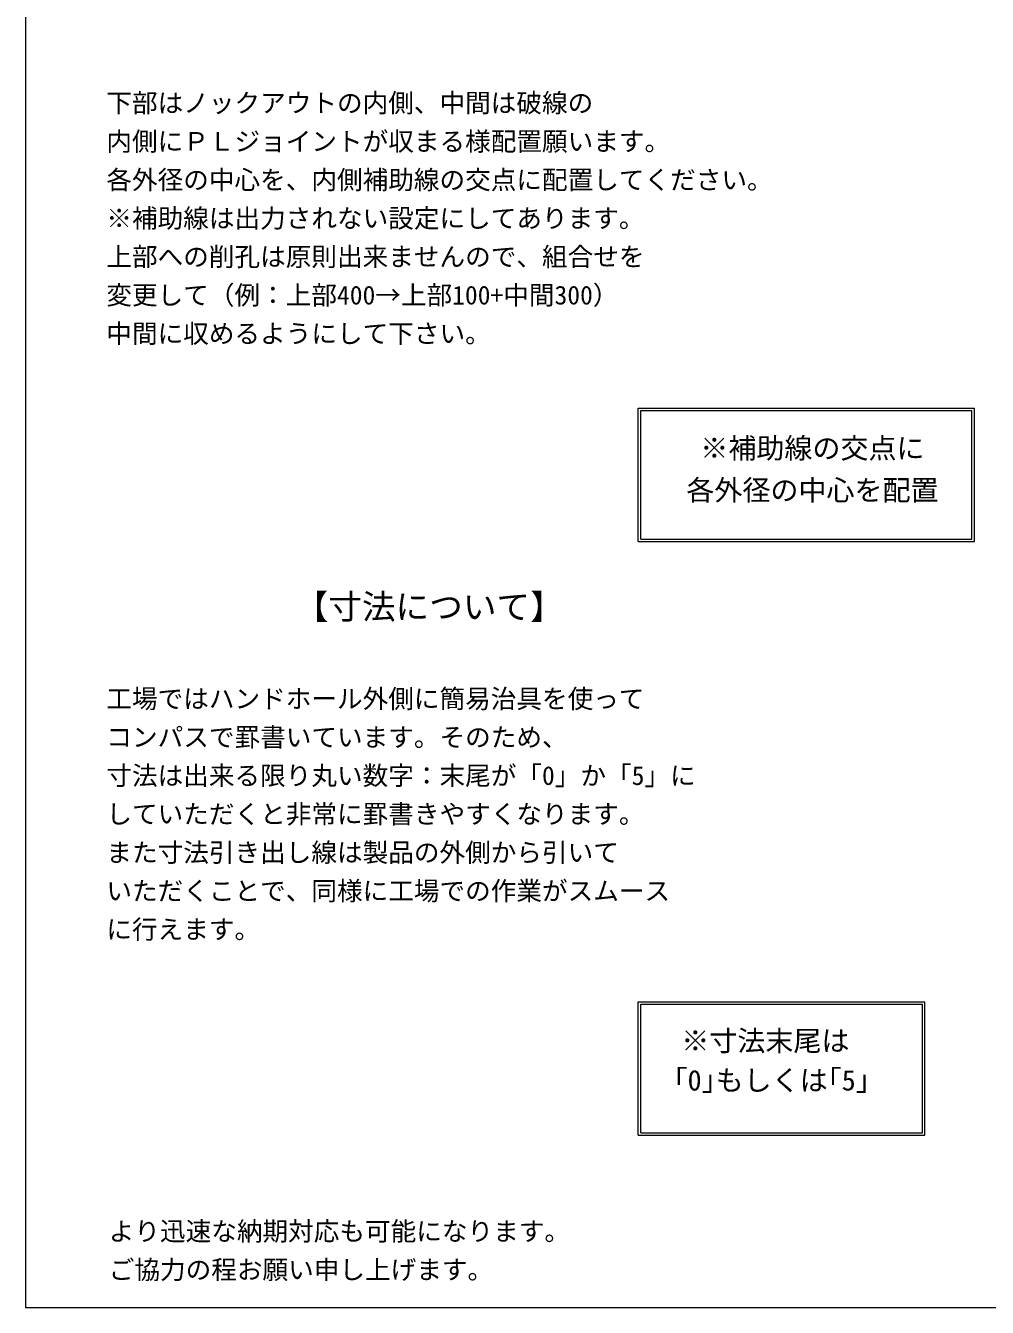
# Model space of a CAD drawing. Units: millimetres, scale not verified. Extents: x -4890 to 18490, y -2347 to 2347.
# Drawn here: x -4890 to -2944, y -1928 to 665 of the extents above; entities that cross this region are included whole.
import ezdxf
from ezdxf.enums import TextEntityAlignment as Align

# ---------------------------------------------------------------- set-up
doc = ezdxf.new("R2010")
doc.units = ezdxf.units.MM
doc.header["$LTSCALE"] = 10
for name, color, linetype, lineweight in [('0-2_waku', 7, 'Continuous', 18), ('0-9_uchigawa', 6, 'Continuous', 18), ('0-E_文字１', 7, 'Continuous', 18)]:
    doc.layers.add(name, color=color, linetype=linetype, lineweight=lineweight)
doc.styles.add('ＭＳ ゴシック', font='')
doc.styles.get('ＭＳ ゴシック').set_extended_font_data('MS Gothic')

msp = doc.modelspace()

# ---------------------------------------------------------------- linework, layer by layer
at = {"layer": '0-2_waku'}
for p, q in [((-4890, 2346.97), (-4890, -1928.03)), ((-4890, -1928.03), (-1830, -1928.03)), ((-4890, -1928.03), (-1830, -1928.03)), ((-4890, -1928.03), (-1830, -1928.03)), ((-4890, -1928.03), (-1830, -1928.03))]:
    msp.add_line(p, q, dxfattribs=at)
at = {"layer": '0-9_uchigawa'}
for p, q in [((-3650.47, -378.51), (-3650.47, -108.51)), ((-3650.47, -108.51), (-2970.47, -108.51)), ((-3645.47, -373.51), (-3645.47, -113.51)), ((-3645.47, -113.51), (-2975.47, -113.51)), ((-2975.47, -373.51), (-2975.47, -113.51)), ((-2970.47, -378.51), (-2970.47, -108.51)), ((-3650.47, -378.51), (-2970.47, -378.51)), ((-3645.47, -373.51), (-2975.47, -373.51)), ((-3650.47, -1309.73), (-3070.47, -1309.73)), ((-3650.47, -1579.73), (-3650.47, -1309.73)), ((-3645.47, -1314.73), (-3075.47, -1314.73)), ((-3645.47, -1574.73), (-3645.47, -1314.73)), ((-3075.47, -1574.73), (-3075.47, -1314.73)), ((-3070.47, -1579.73), (-3070.47, -1309.73)), ((-3650.47, -1579.73), (-3070.47, -1579.73)), ((-3645.47, -1574.73), (-3075.47, -1574.73))]:
    msp.add_line(p, q, dxfattribs=at)

# ---------------------------------------------------------------- texts
at = {"layer": '0-E_文字１', "style": 'ＭＳ ゴシック'}
for s, height, p in [('下部はノックアウトの内側、中間は破線の', 38.01, (-4726.7, 478.45)), ('内側にＰＬジョイントが収まる様配置願います。', 38.01, (-4726.7, 400.69)), ('各外径の中心を、内側補助線の交点に配置してください。', 38.01, (-4726.7, 322.93)), ('※補助線は出力されない設定にしてあります。', 38.01, (-4726.7, 245.17)), ('上部への削孔は原則出来ませんので、組合せを', 38.01, (-4726.7, 167.41)), ('変更して（例：上部400→上部100+中間300）', 38.01, (-4726.7, 89.65)), ('中間に収めるようにして下さい。', 38.01, (-4726.7, 11.89)), (' ※補助線の交点に', 41.57, (-3553.27, -222.79)), ('各外径の中心を配置', 41.57, (-3553.27, -307.84)), ('【寸法について】', 49.88, (-4345.66, -550.35)), ('工場ではハンドホール外側に簡易治具を使って', 38.01, (-4726.7, -726.98)), ('コンパスで罫書いています。そのため、', 38.01, (-4726.7, -804.74)), ('寸法は出来る限り丸い数字：末尾が「0」か「5」に', 38.01, (-4726.7, -882.5)), ('していただくと非常に罫書きやすくなります。', 38.01, (-4726.7, -960.26)), ('また寸法引き出し線は製品の外側から引いて', 38.01, (-4726.7, -1038.02)), ('いただくことで、同様に工場での作業がスムース', 38.01, (-4726.7, -1115.78)), ('に行えます。', 38.01, (-4726.7, -1193.54)), ('※寸法末尾は', 41.57, (-3563.48, -1421.88)), ('「0｣もしくは｢5｣', 41.57, (-3607.42, -1501.8)), ('より迅速な納期対応も可能になります。\u3000', 38.01, (-4721.85, -1804.44)), ('ご協力の程お願い申し上げます。', 38.01, (-4721.85, -1882.2))]:
    msp.add_text(s, height=height, dxfattribs=at).set_placement(p, align=Align.BOTTOM_LEFT)

doc.saveas('drawing.dxf')
